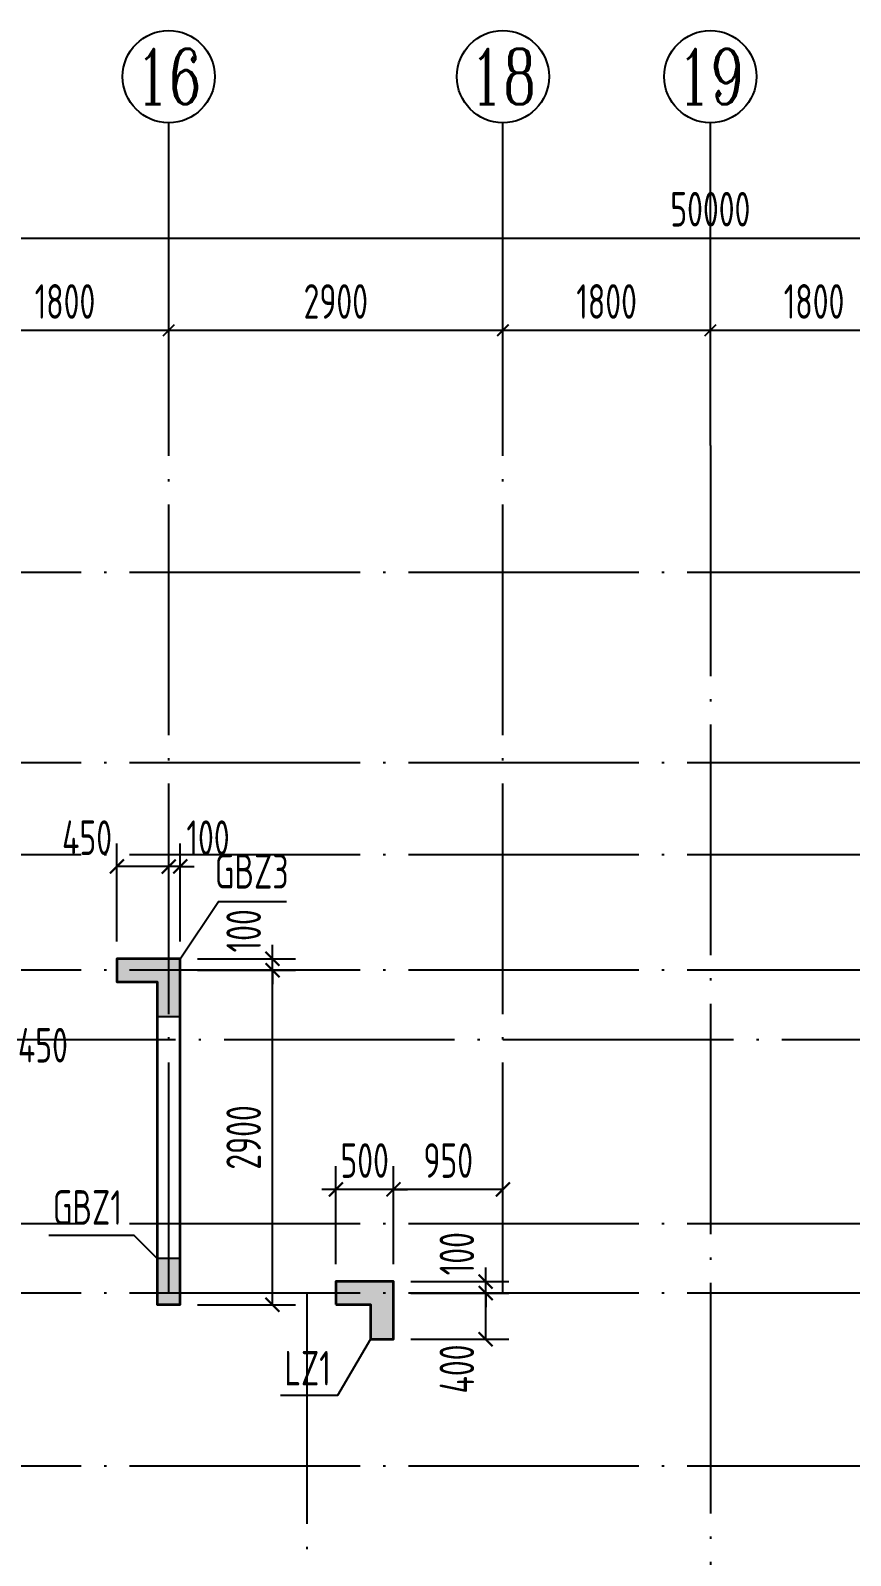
# Model space of a CAD drawing. Extents: x -1307975 to -76406, y -96289 to 379359.
# Drawn here: x -952757 to -945641, y 80493 to 93718 of the extents above; entities that cross this region are included whole.
import ezdxf
from ezdxf.enums import TextEntityAlignment as Align

# ---------------------------------------------------------------- set-up
doc = ezdxf.new("R2010")
doc.units = 0
doc.header["$LTSCALE"] = 1000
doc.linetypes.add('DOTE', pattern=[2.42, 2, -0.2, 0.02, -0.2])
doc.layers.get('0').update_dxf_attribs({"linetype": 'CONTINUOUS'})
doc.layers.get('DEFPOINTS').update_dxf_attribs({"linetype": 'CONTINUOUS'})
for name, color, linetype in [('A-AXIS', 1, 'CONTINUOUS'), ('A-DOTE', 10, 'DOTE'), ('AXIS_NUM', 7, 'CONTINUOUS'), ('S-Q墙实线', 6, 'CONTINUOUS'), ('S-Q墙标注', 3, 'CONTINUOUS'), ('S-X详图填充', 252, 'CONTINUOUS'), ('S-X详图实线', 4, 'CONTINUOUS'), ('S-Y一般标注', 3, 'CONTINUOUS'), ('S-Z柱实线', 6, 'CONTINUOUS'), ('S-Z柱编号', 6, 'CONTINUOUS')]:
    doc.layers.add(name, color=color, linetype=linetype)
doc.styles.add('TSSD_Axis', font='complex.shx', dxfattribs={"width": 0.7, "bigfont": 'hztxt.shx'})
doc.styles.add('TSSD_DIMENSION', font='Tssdeng.shx', dxfattribs={"width": 0.7, "bigfont": 'tssdchn.shx'})
doc.styles.add('TSSD_REIN', font='tssdeng.shx', dxfattribs={"width": 0.7, "height": 300, "bigfont": 'tssdchn.shx'})
doc.styles.add('结构文字', font='zstxt.shx', dxfattribs={"width": 0.7, "bigfont": 'zshz.shx'})
doc.dimstyles.new('STRUCK', dxfattribs={"dimtxt": 400, "dimasz": 121, "dimexe": 200, "dimexo": 150, "dimgap": 115, "dimtad": 1, "dimdec": 0, "dimdsep": 46, "dimtxsty": '结构文字', "dimblk": 'ARCHTICK', "dimcen": 400, "dimclrd": 3, "dimclre": 3, "dimclrt": 7, "dimadec": 0, "dimazin": 0, "dimtfac": 1, "dimtdec": 0, "dimtix": 1, "dimtmove": 2, "dimatfit": 3, "dimldrblk": '_DIMX', "dimfxl": 1, "dimtolj": 1, "dimtzin": 0, "dimarcsym": 0})
doc.dimstyles.new('TSSD_100_100', dxfattribs={"dimtxt": 300, "dimasz": 100, "dimexe": 100, "dimexo": 250, "dimgap": 100, "dimtad": 1, "dimdec": 0, "dimzin": 0, "dimdsep": 46, "dimtxsty": 'TSSD_DIMENSION', "dimblk": 'ARCHTICK', "dimcen": 0, "dimdle": 100, "dimclrt": 7, "dimadec": 0, "dimazin": 0, "dimtfac": 1, "dimtdec": 0, "dimtix": 1, "dimtmove": 2, "dimatfit": 3, "dimldrblk": 'ARCHTICK', "dimfxl": 1, "dimtolj": 1, "dimtzin": 0, "dimarcsym": 0})

# ---------------------------------------------------------------- blocks, each defined once
blk = doc.blocks.new('ts_axno')
at = {"color": 0, "linetype": 'ByBlock', "lineweight": -2}
blk.add_circle((0, 0), 0.5, dxfattribs=at)
at = {"color": 0, "linetype": 'ByBlock', "lineweight": -2, "style": 'TSSD_Axis', "width": 0.7}
blk.add_attdef('A', text='', height=0.6, dxfattribs=at).set_placement((0, 0), align=Align.MIDDLE_CENTER)
blk = doc.blocks.new('_ArchTick')
at = {"color": 0, "linetype": 'ByBlock', "const_width": 0.15}
blk.add_lwpolyline([(-0.5, -0.5), (0.5, 0.5)], dxfattribs=at)
blk = doc.blocks.new('*D272')
at = {"layer": 'DEFPOINTS', "color": 0, "transparency": 16777216}
for p in [(24900, 19250), (23100, 18250), (24900, 18250)]:
    blk.add_point(p, dxfattribs=at)
at = {"layer": 'S-Y一般标注', "color": 0, "lineweight": -2, "transparency": 16777216}
for p, q in [((23100, 18500), (23100, 19350)), ((24900, 18500), (24900, 19350)), ((23000, 19250), (25000, 19250))]:
    blk.add_line(p, q, dxfattribs=at)
at = {"layer": 'S-Y一般标注', "color": 0, "lineweight": -2, "transparency": 16777216, "xscale": 100, "yscale": 100, "zscale": 100, "rotation": 180}
blk.add_blockref('_ArchTick', (23100, 19250), dxfattribs=at)
at = {"layer": 'S-Y一般标注', "color": 0, "lineweight": -2, "transparency": 16777216, "xscale": 100, "yscale": 100, "zscale": 100}
blk.add_blockref('_ArchTick', (24900, 19250), dxfattribs=at)
at = {"layer": 'S-Y一般标注', "color": 7, "transparency": 16777216, "insert": (24000, 19500), "char_height": 300, "attachment_point": 5, "style": 'TSSD_DIMENSION'}
blk.add_mtext('\\A1;1800', dxfattribs=at)
blk = doc.blocks.new('*D273')
at = {"layer": 'DEFPOINTS', "color": 0, "transparency": 16777216}
for p in [(27800, 19250), (24900, 18250), (27800, 18250)]:
    blk.add_point(p, dxfattribs=at)
at = {"layer": 'S-Y一般标注', "color": 0, "lineweight": -2, "transparency": 16777216}
for p, q in [((24900, 18500), (24900, 19350)), ((27800, 18500), (27800, 19350)), ((24800, 19250), (27900, 19250))]:
    blk.add_line(p, q, dxfattribs=at)
at = {"layer": 'S-Y一般标注', "color": 0, "lineweight": -2, "transparency": 16777216, "xscale": 100, "yscale": 100, "zscale": 100, "rotation": 180}
blk.add_blockref('_ArchTick', (24900, 19250), dxfattribs=at)
at = {"layer": 'S-Y一般标注', "color": 0, "lineweight": -2, "transparency": 16777216, "xscale": 100, "yscale": 100, "zscale": 100}
blk.add_blockref('_ArchTick', (27800, 19250), dxfattribs=at)
at = {"layer": 'S-Y一般标注', "color": 7, "transparency": 16777216, "insert": (26350, 19500), "char_height": 300, "attachment_point": 5, "style": 'TSSD_DIMENSION'}
blk.add_mtext('\\A1;2900', dxfattribs=at)
blk = doc.blocks.new('*D274')
at = {"layer": 'DEFPOINTS', "color": 0, "transparency": 16777216}
for p in [(29600, 19250), (27800, 18250), (29600, 18250)]:
    blk.add_point(p, dxfattribs=at)
at = {"layer": 'S-Y一般标注', "color": 0, "lineweight": -2, "transparency": 16777216}
for p, q in [((27800, 18500), (27800, 19350)), ((29600, 18500), (29600, 19350)), ((27700, 19250), (29700, 19250))]:
    blk.add_line(p, q, dxfattribs=at)
at = {"layer": 'S-Y一般标注', "color": 0, "lineweight": -2, "transparency": 16777216, "xscale": 100, "yscale": 100, "zscale": 100, "rotation": 180}
blk.add_blockref('_ArchTick', (27800, 19250), dxfattribs=at)
at = {"layer": 'S-Y一般标注', "color": 0, "lineweight": -2, "transparency": 16777216, "xscale": 100, "yscale": 100, "zscale": 100}
blk.add_blockref('_ArchTick', (29600, 19250), dxfattribs=at)
at = {"layer": 'S-Y一般标注', "color": 7, "transparency": 16777216, "insert": (28700, 19500), "char_height": 300, "attachment_point": 5, "style": 'TSSD_DIMENSION'}
blk.add_mtext('\\A1;1800', dxfattribs=at)
blk = doc.blocks.new('*D275')
at = {"layer": 'DEFPOINTS', "color": 0, "transparency": 16777216}
for p in [(31400, 19250), (29600, 18250), (31400, 18250)]:
    blk.add_point(p, dxfattribs=at)
at = {"layer": 'S-Y一般标注', "color": 0, "lineweight": -2, "transparency": 16777216}
for p, q in [((29600, 18500), (29600, 19350)), ((31400, 18500), (31400, 19350)), ((29500, 19250), (31500, 19250))]:
    blk.add_line(p, q, dxfattribs=at)
at = {"layer": 'S-Y一般标注', "color": 0, "lineweight": -2, "transparency": 16777216, "xscale": 100, "yscale": 100, "zscale": 100, "rotation": 180}
blk.add_blockref('_ArchTick', (29600, 19250), dxfattribs=at)
at = {"layer": 'S-Y一般标注', "color": 0, "lineweight": -2, "transparency": 16777216, "xscale": 100, "yscale": 100, "zscale": 100}
blk.add_blockref('_ArchTick', (31400, 19250), dxfattribs=at)
at = {"layer": 'S-Y一般标注', "color": 7, "transparency": 16777216, "insert": (30500, 19500), "char_height": 300, "attachment_point": 5, "style": 'TSSD_DIMENSION'}
blk.add_mtext('\\A1;1800', dxfattribs=at)
blk = doc.blocks.new('*D286')
at = {"layer": 'DEFPOINTS', "color": 0, "transparency": 16777216}
for p in [(54600, 20050), (4600, 18250), (54600, 18250)]:
    blk.add_point(p, dxfattribs=at)
at = {"layer": 'S-Y一般标注', "color": 0, "lineweight": -2, "transparency": 16777216}
for p, q in [((4600, 18500), (4600, 20150)), ((54600, 18500), (54600, 20150)), ((4500, 20050), (54700, 20050))]:
    blk.add_line(p, q, dxfattribs=at)
at = {"layer": 'S-Y一般标注', "color": 0, "lineweight": -2, "transparency": 16777216, "xscale": 100, "yscale": 100, "zscale": 100, "rotation": 180}
blk.add_blockref('_ArchTick', (4600, 20050), dxfattribs=at)
at = {"layer": 'S-Y一般标注', "color": 0, "lineweight": -2, "transparency": 16777216, "xscale": 100, "yscale": 100, "zscale": 100}
blk.add_blockref('_ArchTick', (54600, 20050), dxfattribs=at)
at = {"layer": 'S-Y一般标注', "color": 7, "transparency": 16777216, "insert": (29600, 20300), "char_height": 300, "attachment_point": 5, "style": 'TSSD_DIMENSION'}
blk.add_mtext('\\A1;50000', dxfattribs=at)
blk = doc.blocks.new('*D1567')
at = {"layer": 'DEFPOINTS', "color": 0, "transparency": 16777216}
for p in [(-951457, 85568), (-950657, 85568), (-951457, 82668)]:
    blk.add_point(p, dxfattribs=at)
at = {"layer": 'S-Q墙标注', "color": 3, "lineweight": -2, "transparency": 16777216}
for p, q in [((-951307, 85568), (-950457, 85568)), ((-950657, 82668), (-950657, 85568)), ((-951307, 82668), (-950457, 82668))]:
    blk.add_line(p, q, dxfattribs=at)
at = {"layer": 'S-Q墙标注', "color": 3, "lineweight": -2, "transparency": 16777216, "xscale": 121, "yscale": 121, "zscale": 121}
for p, rotation in [((-950657, 85568), 90), ((-950657, 82668), 270)]:
    blk.add_blockref('_ArchTick', p, dxfattribs=dict(at, rotation=rotation))
at = {"layer": 'S-Q墙标注', "color": 7, "transparency": 16777216, "insert": (-950907, 84118), "char_height": 300, "attachment_point": 5, "rotation": 90, "style": 'TSSD_REIN'}
blk.add_mtext('\\A1;2900', dxfattribs=at)
blk = doc.blocks.new('_DIMX')
blk.add_line((-150, 0), (150, 0))
at = {"const_width": 50}
blk.add_lwpolyline([(-70, -70), (70, 70)], dxfattribs=at)
blk = doc.blocks.new('*D1568')
at = {"layer": 'DEFPOINTS', "color": 0, "transparency": 16777216}
for p in [(-951457, 85668), (-950657, 85668), (-951457, 85568)]:
    blk.add_point(p, dxfattribs=at)
at = {"layer": 'S-Q墙标注', "color": 3, "lineweight": -2, "transparency": 16777216}
for p, q in [((-950657, 85668), (-950657, 85789)), ((-951307, 85668), (-950457, 85668)), ((-950657, 85568), (-950657, 85668)), ((-951307, 85568), (-950457, 85568)), ((-950657, 85568), (-950657, 85447))]:
    blk.add_line(p, q, dxfattribs=at)
at = {"layer": 'S-Q墙标注', "color": 3, "lineweight": -2, "transparency": 16777216, "xscale": 121, "yscale": 121, "zscale": 121}
for p, rotation in [((-950657, 85668), 270), ((-950657, 85568), 90)]:
    blk.add_blockref('_ArchTick', p, dxfattribs=dict(at, rotation=rotation))
at = {"layer": 'S-Q墙标注', "color": 7, "transparency": 16777216, "insert": (-950907, 85910), "char_height": 300, "attachment_point": 5, "rotation": 90, "style": 'TSSD_REIN'}
blk.add_mtext('\\A1;100', dxfattribs=at)
blk = doc.blocks.new('*D1569')
at = {"layer": 'DEFPOINTS', "color": 0, "transparency": 16777216}
for p in [(-951557, 86468), (-951557, 85668), (-951457, 85668)]:
    blk.add_point(p, dxfattribs=at)
at = {"layer": 'S-Q墙标注', "color": 3, "lineweight": -2, "transparency": 16777216}
for p, q in [((-951557, 85818), (-951557, 86668)), ((-951457, 85818), (-951457, 86668)), ((-951557, 86468), (-951678, 86468)), ((-951457, 86468), (-951557, 86468)), ((-951457, 86468), (-951336, 86468))]:
    blk.add_line(p, q, dxfattribs=at)
at = {"layer": 'S-Q墙标注', "color": 3, "lineweight": -2, "transparency": 16777216, "xscale": 121, "yscale": 121, "zscale": 121}
blk.add_blockref('_ArchTick', (-951557, 86468), dxfattribs=at)
at = {"layer": 'S-Q墙标注', "color": 3, "lineweight": -2, "transparency": 16777216, "xscale": 121, "yscale": 121, "zscale": 121, "rotation": 180}
blk.add_blockref('_ArchTick', (-951457, 86468), dxfattribs=at)
at = {"layer": 'S-Q墙标注', "color": 7, "transparency": 16777216, "insert": (-951216, 86718), "char_height": 300, "attachment_point": 5, "style": 'TSSD_REIN'}
blk.add_mtext('\\A1;100', dxfattribs=at)
blk = doc.blocks.new('*D1570')
at = {"layer": 'DEFPOINTS', "color": 0, "transparency": 16777216}
for p in [(-952007, 86468), (-952007, 85668), (-951557, 85668)]:
    blk.add_point(p, dxfattribs=at)
at = {"layer": 'S-Q墙标注', "color": 3, "lineweight": -2, "transparency": 16777216}
for p, q in [((-952007, 85818), (-952007, 86668)), ((-951557, 85818), (-951557, 86668)), ((-951557, 86468), (-952007, 86468))]:
    blk.add_line(p, q, dxfattribs=at)
at = {"layer": 'S-Q墙标注', "color": 3, "lineweight": -2, "transparency": 16777216, "xscale": 121, "yscale": 121, "zscale": 121, "rotation": 180}
blk.add_blockref('_ArchTick', (-952007, 86468), dxfattribs=at)
at = {"layer": 'S-Q墙标注', "color": 3, "lineweight": -2, "transparency": 16777216, "xscale": 121, "yscale": 121, "zscale": 121}
blk.add_blockref('_ArchTick', (-951557, 86468), dxfattribs=at)
at = {"layer": 'S-Q墙标注', "color": 7, "transparency": 16777216, "insert": (-952266, 86718), "char_height": 300, "attachment_point": 5, "style": 'TSSD_REIN'}
blk.add_mtext('\\A1;450', dxfattribs=at)
blk = doc.blocks.new('*D1571')
at = {"layer": 'DEFPOINTS', "color": 0, "transparency": 16777216}
for p in [(-953357, 85468), (-952908, 85468), (-953357, 84668)]:
    blk.add_point(p, dxfattribs=at)
at = {"layer": 'S-Q墙标注', "color": 3, "lineweight": -2, "transparency": 16777216}
for p, q in [((-953357, 85318), (-953357, 84468)), ((-952908, 85318), (-952908, 84468)), ((-952908, 84668), (-953357, 84668))]:
    blk.add_line(p, q, dxfattribs=at)
at = {"layer": 'S-Q墙标注', "color": 3, "lineweight": -2, "transparency": 16777216, "xscale": 121, "yscale": 121, "zscale": 121, "rotation": 180}
blk.add_blockref('_ArchTick', (-953357, 84668), dxfattribs=at)
at = {"layer": 'S-Q墙标注', "color": 3, "lineweight": -2, "transparency": 16777216, "xscale": 121, "yscale": 121, "zscale": 121}
blk.add_blockref('_ArchTick', (-952908, 84668), dxfattribs=at)
at = {"layer": 'S-Q墙标注', "color": 7, "transparency": 16777216, "insert": (-952649, 84918), "char_height": 300, "attachment_point": 5, "style": 'TSSD_REIN'}
blk.add_mtext('\\A1;450', dxfattribs=at)
blk = doc.blocks.new('*D1636')
at = {"layer": 'DEFPOINTS', "color": 0, "transparency": 16777216}
for p in [(-950107, 83668), (-950107, 82868), (-949607, 82868)]:
    blk.add_point(p, dxfattribs=at)
at = {"layer": 'S-Q墙标注', "color": 3, "lineweight": -2, "transparency": 16777216}
for p, q in [((-950107, 83018), (-950107, 83868)), ((-949607, 83018), (-949607, 83868)), ((-950107, 83668), (-950228, 83668)), ((-949607, 83668), (-950107, 83668)), ((-949607, 83668), (-949486, 83668))]:
    blk.add_line(p, q, dxfattribs=at)
at = {"layer": 'S-Q墙标注', "color": 3, "lineweight": -2, "transparency": 16777216, "xscale": 121, "yscale": 121, "zscale": 121}
blk.add_blockref('_ArchTick', (-950107, 83668), dxfattribs=at)
at = {"layer": 'S-Q墙标注', "color": 3, "lineweight": -2, "transparency": 16777216, "xscale": 121, "yscale": 121, "zscale": 121, "rotation": 180}
blk.add_blockref('_ArchTick', (-949607, 83668), dxfattribs=at)
at = {"layer": 'S-Q墙标注', "color": 7, "transparency": 16777216, "insert": (-949857, 83918), "char_height": 300, "attachment_point": 5, "style": 'TSSD_REIN'}
blk.add_mtext('\\A1;500', dxfattribs=at)
blk = doc.blocks.new('*D1637')
at = {"layer": 'DEFPOINTS', "color": 0, "transparency": 16777216}
for p in [(-949607, 82868), (-948807, 82868), (-949607, 82768)]:
    blk.add_point(p, dxfattribs=at)
at = {"layer": 'S-Q墙标注', "color": 3, "lineweight": -2, "transparency": 16777216}
for p, q in [((-948807, 82868), (-948807, 82989)), ((-949457, 82868), (-948607, 82868)), ((-948807, 82768), (-948807, 82868)), ((-949457, 82768), (-948607, 82768)), ((-948807, 82768), (-948807, 82647))]:
    blk.add_line(p, q, dxfattribs=at)
at = {"layer": 'S-Q墙标注', "color": 3, "lineweight": -2, "transparency": 16777216, "xscale": 121, "yscale": 121, "zscale": 121}
for p, rotation in [((-948807, 82868), 270), ((-948807, 82768), 90)]:
    blk.add_blockref('_ArchTick', p, dxfattribs=dict(at, rotation=rotation))
at = {"layer": 'S-Q墙标注', "color": 7, "transparency": 16777216, "insert": (-949057, 83110), "char_height": 300, "attachment_point": 5, "rotation": 90, "style": 'TSSD_REIN'}
blk.add_mtext('\\A1;100', dxfattribs=at)
blk = doc.blocks.new('*D1638')
at = {"layer": 'DEFPOINTS', "color": 0, "transparency": 16777216}
for p in [(-949607, 82768), (-948807, 82768), (-949607, 82368)]:
    blk.add_point(p, dxfattribs=at)
at = {"layer": 'S-Q墙标注', "color": 3, "lineweight": -2, "transparency": 16777216}
for p, q in [((-949457, 82768), (-948607, 82768)), ((-948807, 82368), (-948807, 82768)), ((-949457, 82368), (-948607, 82368))]:
    blk.add_line(p, q, dxfattribs=at)
at = {"layer": 'S-Q墙标注', "color": 3, "lineweight": -2, "transparency": 16777216, "xscale": 121, "yscale": 121, "zscale": 121}
for p, rotation in [((-948807, 82768), 90), ((-948807, 82368), 270)]:
    blk.add_blockref('_ArchTick', p, dxfattribs=dict(at, rotation=rotation))
at = {"layer": 'S-Q墙标注', "color": 7, "transparency": 16777216, "insert": (-949057, 82110), "char_height": 300, "attachment_point": 5, "rotation": 90, "style": 'TSSD_REIN'}
blk.add_mtext('\\A1;400', dxfattribs=at)
blk = doc.blocks.new('*D1639')
at = {"layer": 'DEFPOINTS', "color": 0, "transparency": 16777216}
for p in [(-949607, 83668), (-949607, 82868), (-948657, 82868)]:
    blk.add_point(p, dxfattribs=at)
at = {"layer": 'S-Q墙标注', "color": 3, "lineweight": -2, "transparency": 16777216}
for p, q in [((-949607, 83018), (-949607, 83868)), ((-948657, 83018), (-948657, 83868)), ((-948657, 83668), (-949607, 83668))]:
    blk.add_line(p, q, dxfattribs=at)
at = {"layer": 'S-Q墙标注', "color": 3, "lineweight": -2, "transparency": 16777216, "xscale": 121, "yscale": 121, "zscale": 121, "rotation": 180}
blk.add_blockref('_ArchTick', (-949607, 83668), dxfattribs=at)
at = {"layer": 'S-Q墙标注', "color": 3, "lineweight": -2, "transparency": 16777216, "xscale": 121, "yscale": 121, "zscale": 121}
blk.add_blockref('_ArchTick', (-948657, 83668), dxfattribs=at)
at = {"layer": 'S-Q墙标注', "color": 7, "transparency": 16777216, "insert": (-949132, 83918), "char_height": 300, "attachment_point": 5, "style": 'TSSD_REIN'}
blk.add_mtext('\\A1;950', dxfattribs=at)
blk = doc.blocks.new('20210726.16395156')
at = {"layer": 'A-AXIS'}
for p, q in [((24900, 18249.9), (24900, 21049.9)), ((27800, 18249.9), (27800, 21049.9)), ((29600, 18249.9), (29600, 21049.9))]:
    blk.add_line(p, q, dxfattribs=at)
at = {"layer": 'A-DOTE'}
for p, q in [((24900, 10900), (24900, 18249.9)), ((27800, 10900), (27800, 18249.9)), ((29600, 18249.9), (29600, 3600)), ((55600, 17150), (3600, 17150)), ((55600, 15500), (3600, 15500)), ((55600, 14700), (3600, 14700)), ((55600, 13700), (3600, 13700)), ((3600, 13100.3), (55600, 13100.3)), ((55600, 11500), (3600, 11500)), ((55600, 10900), (3600, 10900)), ((26100, 10900), (26100, 3600)), ((55600, 9400), (3600, 9400))]:
    blk.add_line(p, q, dxfattribs=at)
at = {"layer": 'A-AXIS'}
ref = blk.add_blockref('ts_axno', (24900, 21449.9), dxfattribs=dict(at, xscale=800, yscale=800, zscale=800))
ref.add_attrib('10', '16', dxfattribs={"layer": 'AXIS_NUM', "height": 480, "style": 'TSSD_Axis', "width": 0.7}).set_placement((24900, 21449.9), align=Align.MIDDLE_CENTER)
ref = blk.add_blockref('ts_axno', (27800, 21449.9), dxfattribs=dict(at, xscale=800, yscale=800, zscale=800))
ref.add_attrib('11', '18', dxfattribs={"layer": 'AXIS_NUM', "height": 480, "style": 'TSSD_Axis', "width": 0.7}).set_placement((27800, 21449.9), align=Align.MIDDLE_CENTER)
ref = blk.add_blockref('ts_axno', (29600, 21449.9), dxfattribs=dict(at, xscale=800, yscale=800, zscale=800))
ref.add_attrib('12', '19', dxfattribs={"layer": 'AXIS_NUM', "height": 480, "style": 'TSSD_Axis', "width": 0.7}).set_placement((29600, 21449.9), align=Align.MIDDLE_CENTER)
at = {"layer": 'S-Y一般标注'}
for base, p1, p2, picture, middle in [((54600, 20049.9), (4600, 18249.9), (54600, 18249.9), '*D286', (29600, 20299.9)), ((24900, 19249.9), (23100, 18249.9), (24900, 18249.9), '*D272', (24000, 19499.9)), ((27800, 19249.9), (24900, 18249.9), (27800, 18249.9), '*D273', (26350, 19499.9)), ((29600, 19249.9), (27800, 18249.9), (29600, 18249.9), '*D274', (28700, 19499.9)), ((31400, 19249.9), (29600, 18249.9), (31400, 18249.9), '*D275', (30500, 19499.9))]:
    dim = blk.add_linear_dim(base=base, p1=p1, p2=p2, dimstyle='TSSD_100_100', dxfattribs=at)
    dim.commit()
    dim.dimension.update_dxf_attribs({"geometry": picture, "text_midpoint": middle})

msp = doc.modelspace()

# ---------------------------------------------------------------- hatches: boundary and pattern name
at = {"layer": 'S-X详图填充'}
h = msp.add_hatch(color=256, dxfattribs=at)
h.dxf.hatch_style = 1
h.paths.add_polyline_path([(-951657.47, 85168.44), (-951457.47, 85168.44), (-951457.47, 85668.44), (-952007.47, 85668.44), (-952007.47, 85468.44), (-951657.47, 85468.44)])
h = msp.add_hatch(color=256, dxfattribs=at)
h.dxf.hatch_style = 1
h.paths.add_polyline_path([(-951457.47, 83068.44), (-951657.47, 83068.44), (-951657.47, 82668.44), (-951457.47, 82668.44)])
msp.add_hatch(color=256, dxfattribs=at).paths.add_polyline_path([(-950107.45, 82668.44), (-949807.45, 82668.44), (-949807.45, 82368.44), (-949607.45, 82368.44), (-949607.45, 82868.44), (-950107.45, 82868.44)], flags=0)

# ---------------------------------------------------------------- linework, layer by layer
at = {"layer": 'S-Q墙实线', "lineweight": 35}
msp.add_lwpolyline([(-951457.47, 85668.44), (-952007.47, 85668.44), (-952007.47, 85468.44), (-951657.47, 85468.44), (-951657.47, 82668.44), (-951457.47, 82668.44)], close=True, dxfattribs=at)
at = {"layer": 'S-X详图实线'}
for points in [[(-951657.47, 85168.44), (-951457.47, 85168.44), (-951457.47, 85668.44), (-952007.47, 85668.44), (-952007.47, 85468.44), (-951657.47, 85468.44), (-951657.47, 85168.44)], [(-951457.47, 83068.44), (-951657.47, 83068.44), (-951657.47, 82668.44), (-951457.47, 82668.44), (-951457.47, 83068.44)], [(-950107.45, 82668.44), (-949807.45, 82668.44), (-949807.45, 82368.44), (-949607.45, 82368.44), (-949607.45, 82868.44), (-950107.45, 82868.44), (-950107.45, 82668.44)]]:
    msp.add_lwpolyline(points, close=True, dxfattribs=at)
at = {"layer": 'S-Z柱实线', "lineweight": 35}
msp.add_lwpolyline([(-950107.45, 82668.44), (-949807.45, 82668.44), (-949807.45, 82368.44), (-949607.45, 82368.44), (-949607.45, 82868.44), (-950107.45, 82868.44)], close=True, dxfattribs=at)
at = {"layer": 'S-Z柱编号', "color": 7}
for points in [[(-951457.47, 85668.44), (-951125.03, 86165.07), (-950535.19, 86165.07)], [(-951657.47, 83068.44), (-951857.47, 83268.44), (-952597.81, 83268.44)], [(-949807.6, 82368.31), (-950092.82, 81879.64), (-950588.27, 81879.64)]]:
    msp.add_lwpolyline(points, dxfattribs=at)

# ---------------------------------------------------------------- block references
at = {"layer": 'A-DOTE'}
msp.add_blockref('20210726.16395156', (-976457.46, 71868.39), dxfattribs=at)

# ---------------------------------------------------------------- texts
at = {"layer": 'S-Z柱编号', "color": 7, "style": 'TSSD_REIN', "width": 0.7}
for s, p in [('GBZ3', (-951157.47, 86186.62)), ('GBZ1', (-952563.24, 83271.16)), ('LZ1', (-950553.71, 81877.13))]:
    msp.add_text(s, height=300, dxfattribs=at).set_placement(p, align=Align.BOTTOM_LEFT)

# ---------------------------------------------------------------- dimensions: what is measured, and where the dimension line sits
at = {"layer": 'S-Q墙标注'}
for base, p1, p2, angle, picture, middle in [((-952007.47, 86468.44), (-951557.46, 85668.44), (-952007.47, 85668.44), 180, '*D1570', (-952265.55, 86718.44)), ((-951557.46, 86468.44), (-951457.47, 85668.44), (-951557.46, 85668.44), 180, '*D1569', (-951215.55, 86718.44)), ((-950657.47, 85668.44), (-951457.47, 85568.44), (-951457.47, 85668.44), 90, '*D1568', (-950907.47, 85910.36)), ((-953357.46, 84668.44), (-952907.55, 85468.44), (-953357.46, 85468.44), 180, '*D1571', (-952649.48, 84918.44)), ((-948807.3, 82868.31), (-949607.3, 82768.31), (-949607.3, 82868.31), 90, '*D1637', (-949057.3, 83110.23)), ((-948807.3, 82768.31), (-949607.3, 82368.31), (-949607.3, 82768.31), 90, '*D1638', (-949057.3, 82110.23))]:
    dim = msp.add_linear_dim(base=base, p1=p1, p2=p2, angle=angle, dimstyle='STRUCK', override={"dimtxt": 300, "dimgap": 100, "dimtxsty": 'TSSD_REIN'}, dxfattribs=at)
    dim.commit()
    dim.dimension.update_dxf_attribs({"geometry": picture, "text_midpoint": middle, "dimtype": 160})
for base, p1, p2, angle, picture, middle in [((-950657.47, 85568.44), (-951457.47, 82668.44), (-951457.47, 85568.44), 90, '*D1567', (-950907.47, 84118.44)), ((-950107.45, 83668.31), (-949607.45, 82868.44), (-950107.45, 82868.31), 180, '*D1636', (-949857.45, 83918.31)), ((-949607.45, 83668.31), (-948657.46, 82868.44), (-949607.45, 82868.44), 180, '*D1639', (-949132.46, 83918.31))]:
    dim = msp.add_linear_dim(base=base, p1=p1, p2=p2, angle=angle, dimstyle='STRUCK', override={"dimtxt": 300, "dimgap": 100, "dimtxsty": 'TSSD_REIN'}, dxfattribs=at)
    dim.commit()
    dim.dimension.update_dxf_attribs({"geometry": picture, "text_midpoint": middle})

doc.saveas('drawing.dxf')
